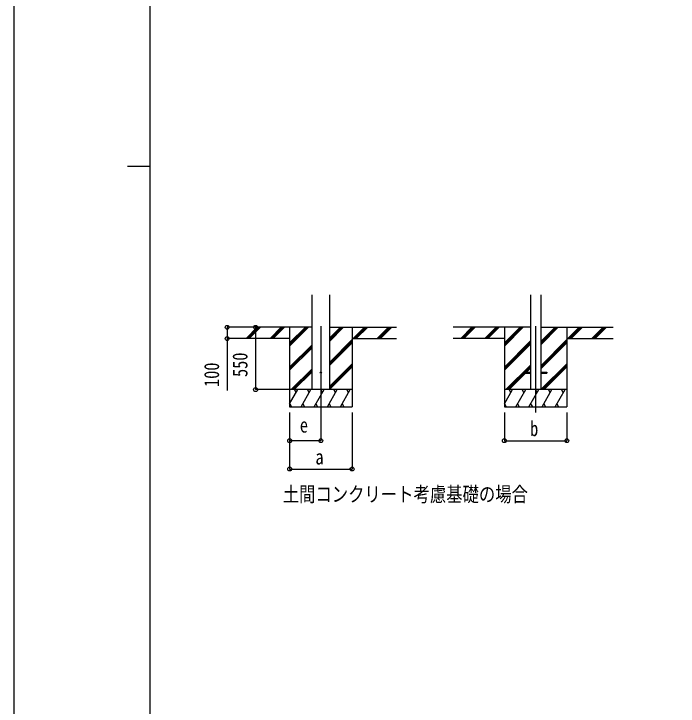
# Model space of a CAD drawing. Units: millimetres, scale not verified. Extents: x -16820 to 16820, y -11880 to 11880.
# Drawn here: x -16820 to -10968, y -4260 to 1843 of the extents above; entities that cross this region are included whole.
import ezdxf
from ezdxf.enums import TextEntityAlignment as Align

# ---------------------------------------------------------------- set-up
doc = ezdxf.new("R2010")
doc.units = ezdxf.units.MM
doc.header["$LTSCALE"] = 60
for name, color, linetype in [('0-2_USER1', 3, 'Continuous'), ('0-3_YKK_12', 2, 'Continuous'), ('0-4_YKK_13', 4, 'Continuous'), ('0-5_YKK_A1', 4, 'Continuous'), ('0-6_YKK_D', 6, 'Continuous'), ('0-7_YKK_ZWAK', 7, 'Continuous')]:
    doc.layers.add(name, color=color, linetype=linetype)
doc.styles.add('ＭＳ ゴシック', font='')
doc.styles.get('ＭＳ ゴシック').set_extended_font_data('MS Gothic')

msp = doc.modelspace()

# ---------------------------------------------------------------- linework, layer by layer
at = {"layer": '0-3_YKK_12'}
for p, q in [((-14115.27, -910.57), (-14115.27, -1669.78)), ((-12223.7, -910.57), (-12223.7, -1669.78))]:
    msp.add_line(p, q, dxfattribs=at)
at = {"layer": '0-4_YKK_13'}
for p, q in [((-12323.7, -1315.28), (-12323.7, -1324.28)), ((-12323.7, -1315.28), (-12268.9, -1315.28)), ((-12323.7, -1324.28), (-12268.9, -1324.28)), ((-12178.5, -1315.28), (-12123.7, -1315.28)), ((-12178.5, -1324.28), (-12123.7, -1324.28)), ((-12123.7, -1315.28), (-12123.7, -1324.28))]:
    msp.add_line(p, q, dxfattribs=at)
msp.add_circle((-14115.27, -1319.78), 5, dxfattribs=at)
at = {"layer": '0-5_YKK_A1'}
for p, q in [((-14193.02, -1469.78), (-14193.02, -634.43)), ((-14037.52, -1469.78), (-14037.52, -634.43)), ((-12268.9, -634.43), (-12268.9, -1469.78)), ((-12178.5, -634.43), (-12178.5, -1469.78)), ((-14193.02, -919.78), (-14841.22, -919.78)), ((-14774.53, -1018.38), (-14675.93, -919.78)), ((-14761.79, -1019.78), (-14661.79, -919.78)), ((-14747.65, -1019.78), (-14647.65, -919.78)), ((-14562.4, -1018.38), (-14463.8, -919.78)), ((-14549.66, -1019.78), (-14449.66, -919.78)), ((-14535.52, -1019.78), (-14435.52, -919.78)), ((-14390.27, -919.78), (-14390.27, -1619.78)), ((-14390.27, -1086.66), (-14223.38, -919.78)), ((-14390.27, -1072.52), (-14237.53, -919.78)), ((-14390.27, -1058.38), (-14251.67, -919.78)), ((-14037.52, -1042.28), (-13915.02, -919.78)), ((-14037.52, -1028.14), (-13929.16, -919.78)), ((-14037.52, -1013.99), (-13943.3, -919.78)), ((-14037.52, -919.78), (-13449.65, -919.78)), ((-13840.27, -919.78), (-13840.27, -1619.78)), ((-13831.17, -1019.78), (-13731.17, -919.78)), ((-13817.03, -1019.78), (-13717.03, -919.78)), ((-13802.88, -1019.78), (-13702.88, -919.78)), ((-13619.04, -1019.78), (-13519.04, -919.78)), ((-13604.89, -1019.78), (-13504.89, -919.78)), ((-13590.75, -1019.78), (-13490.75, -919.78)), ((-12268.9, -919.78), (-12949.65, -919.78)), ((-12882.96, -1018.38), (-12784.36, -919.78)), ((-12870.22, -1019.78), (-12770.22, -919.78)), ((-12856.08, -1019.78), (-12756.08, -919.78)), ((-12670.83, -1018.38), (-12572.23, -919.78)), ((-12658.09, -1019.78), (-12558.09, -919.78)), ((-12643.95, -1019.78), (-12543.95, -919.78)), ((-12498.7, -919.78), (-12498.7, -1619.78)), ((-12498.7, -1086.66), (-12331.81, -919.78)), ((-12498.7, -1072.52), (-12345.96, -919.78)), ((-12498.7, -1058.38), (-12360.1, -919.78)), ((-12178.5, -1074.83), (-12023.45, -919.78)), ((-12178.5, -1060.69), (-12037.59, -919.78)), ((-12178.5, -1046.54), (-12051.73, -919.78)), ((-12178.5, -919.78), (-11540.49, -919.78)), ((-11948.7, -919.78), (-11948.7, -1619.78)), ((-11939.6, -1019.78), (-11839.6, -919.78)), ((-11925.46, -1019.78), (-11825.46, -919.78)), ((-11911.31, -1019.78), (-11811.31, -919.78)), ((-11727.47, -1019.78), (-11627.47, -919.78)), ((-11713.32, -1019.78), (-11613.32, -919.78)), ((-11699.18, -1019.78), (-11599.18, -919.78)), ((-14390.27, -1019.78), (-14841.22, -1019.78)), ((-14037.52, -1226.12), (-13840.27, -1028.88)), ((-13840.27, -1019.78), (-13449.65, -1019.78)), ((-12498.7, -1019.78), (-12949.65, -1019.78)), ((-12178.5, -1258.67), (-11948.7, -1028.88)), ((-11948.7, -1019.78), (-11540.49, -1019.78)), ((-14390.27, -1270.51), (-14193.02, -1073.26)), ((-14390.27, -1284.65), (-14193.02, -1087.4)), ((-14037.52, -1240.27), (-13840.27, -1043.02)), ((-14037.52, -1254.41), (-13840.27, -1057.16)), ((-12498.7, -1270.51), (-12268.9, -1040.71)), ((-12498.7, -1284.65), (-12268.9, -1054.85)), ((-12498.7, -1298.79), (-12268.9, -1068.99)), ((-12178.5, -1272.82), (-11948.7, -1043.02)), ((-12178.5, -1286.96), (-11948.7, -1057.16)), ((-14390.27, -1298.79), (-14193.02, -1101.54)), ((-14037.52, -1438.25), (-13840.27, -1241.01)), ((-14037.52, -1452.4), (-13840.27, -1255.15)), ((-14037.52, -1466.54), (-13840.27, -1269.29)), ((-12485.84, -1469.78), (-12268.9, -1252.84)), ((-12317.19, -1315.28), (-12268.9, -1266.98)), ((-12303.05, -1315.28), (-12268.9, -1281.12)), ((-12177.47, -1469.78), (-11948.7, -1241.01)), ((-12163.33, -1469.78), (-11948.7, -1255.15)), ((-12149.19, -1469.78), (-11948.7, -1269.29)), ((-14377.41, -1469.78), (-14193.02, -1285.39)), ((-14363.27, -1469.78), (-14193.02, -1299.53)), ((-14349.12, -1469.78), (-14193.02, -1313.67)), ((-12471.69, -1469.78), (-12323.7, -1321.78)), ((-12457.55, -1469.78), (-12312.05, -1324.28)), ((-13840.27, -1469.78), (-14390.27, -1469.78)), ((-14390.27, -1595.23), (-14317.84, -1469.78)), ((-14332.84, -1495.76), (-14347.84, -1469.78)), ((-14288.97, -1619.78), (-14202.37, -1469.78)), ((-14217.37, -1495.76), (-14232.37, -1469.78)), ((-14173.5, -1619.78), (-14086.9, -1469.78)), ((-14101.9, -1495.76), (-14116.9, -1469.78)), ((-14058.03, -1619.78), (-13971.43, -1469.78)), ((-13986.43, -1495.76), (-14001.43, -1469.78)), ((-13942.56, -1619.78), (-13855.96, -1469.78)), ((-13870.96, -1495.76), (-13885.96, -1469.78)), ((-11948.7, -1469.78), (-12498.7, -1469.78)), ((-12498.7, -1595.23), (-12426.27, -1469.78)), ((-12441.27, -1495.76), (-12456.27, -1469.78)), ((-12397.4, -1619.78), (-12310.8, -1469.78)), ((-12325.8, -1495.76), (-12340.8, -1469.78)), ((-12281.93, -1619.78), (-12195.33, -1469.78)), ((-12210.33, -1495.76), (-12225.33, -1469.78)), ((-12166.46, -1619.78), (-12079.86, -1469.78)), ((-12094.86, -1495.76), (-12109.86, -1469.78)), ((-12050.99, -1619.78), (-11964.39, -1469.78)), ((-11979.39, -1495.76), (-11994.39, -1469.78)), ((-14390.27, -1619.78), (-13840.27, -1619.78)), ((-14389.44, -1593.8), (-14374.44, -1619.78)), ((-14273.97, -1593.8), (-14258.97, -1619.78)), ((-14158.5, -1593.8), (-14143.5, -1619.78)), ((-14043.03, -1593.8), (-14028.03, -1619.78)), ((-13927.56, -1593.8), (-13912.56, -1619.78)), ((-12498.7, -1619.78), (-11948.7, -1619.78)), ((-12497.87, -1593.8), (-12482.87, -1619.78)), ((-12382.4, -1593.8), (-12367.4, -1619.78)), ((-12266.93, -1593.8), (-12251.93, -1619.78)), ((-12151.46, -1593.8), (-12136.46, -1619.78)), ((-12035.99, -1593.8), (-12020.99, -1619.78))]:
    msp.add_line(p, q, dxfattribs=at)
at = {"layer": '0-6_YKK_D'}
for p, q in [((-14842.22, -919.78), (-14941.27, -919.78)), ((-14616.32, -919.78), (-14691.27, -919.78)), ((-14690.27, -919.78), (-14690.27, -1469.78)), ((-14842.22, -1019.78), (-14941.27, -1019.78)), ((-14391.27, -1469.78), (-14691.27, -1469.78)), ((-14390.27, -1669.78), (-14390.27, -2170.78)), ((-14390.27, -1669.78), (-14390.27, -1920.78)), ((-14115.27, -1669.78), (-14115.27, -1920.78)), ((-13840.27, -1669.78), (-13840.27, -2170.78)), ((-12498.7, -1669.78), (-12498.7, -1920.78)), ((-11948.7, -1669.78), (-11948.7, -1920.78)), ((-14115.27, -1919.78), (-14390.27, -1919.78)), ((-12498.7, -1919.78), (-11948.7, -1919.78)), ((-14390.27, -2169.78), (-13840.27, -2169.78))]:
    msp.add_line(p, q, dxfattribs=at)
msp.add_lwpolyline([(-14940.27, -919.78), (-14940.27, -1019.78), (-14940.27, -1478.18)], dxfattribs=at)
for centre in [(-14940.27, -919.78), (-14690.27, -919.78), (-14940.27, -1019.78), (-14690.27, -1469.78), (-14390.27, -1919.78), (-14115.27, -1919.78), (-12498.7, -1919.78), (-11948.7, -1919.78), (-14390.27, -2169.78), (-13840.27, -2169.78)]:
    msp.add_circle(centre, 17, dxfattribs=at)
at = {"layer": '0-7_YKK_ZWAK'}
for p, q in [((-15619.92, -10100), (-15619.92, 11100)), ((-15819.92, 500), (-15619.92, 500))]:
    msp.add_line(p, q, dxfattribs=at)
msp.add_lwpolyline([(-16820, -11880), (16820, -11880), (16820, 11880), (-16820, 11880)], close=True, dxfattribs=at)

# ---------------------------------------------------------------- texts
at = {"layer": '0-2_USER1', "style": 'ＭＳ ゴシック', "width": 0.8}
msp.add_text('土間コンクリート考慮基礎の場合', height=132, dxfattribs=at).set_placement((-14451.33, -2497.26), align=Align.BOTTOM_LEFT)
at = {"layer": '0-6_YKK_D', "style": 'ＭＳ ゴシック', "width": 0.8}
for s, p in [('550', (-14722.27, -1357.98)), ('100', (-14972.27, -1446.18))]:
    msp.add_text(s, height=132, rotation=90, dxfattribs=at).set_placement(p, align=Align.BOTTOM_LEFT)
for s, p in [('e', (-14300.77, -1887.78)), ('b', (-12271.7, -1918.98)), ('a', (-14163.27, -2168.98))]:
    msp.add_text(s, height=132, dxfattribs=at).set_placement(p, align=Align.BOTTOM_LEFT)

doc.saveas('drawing.dxf')
